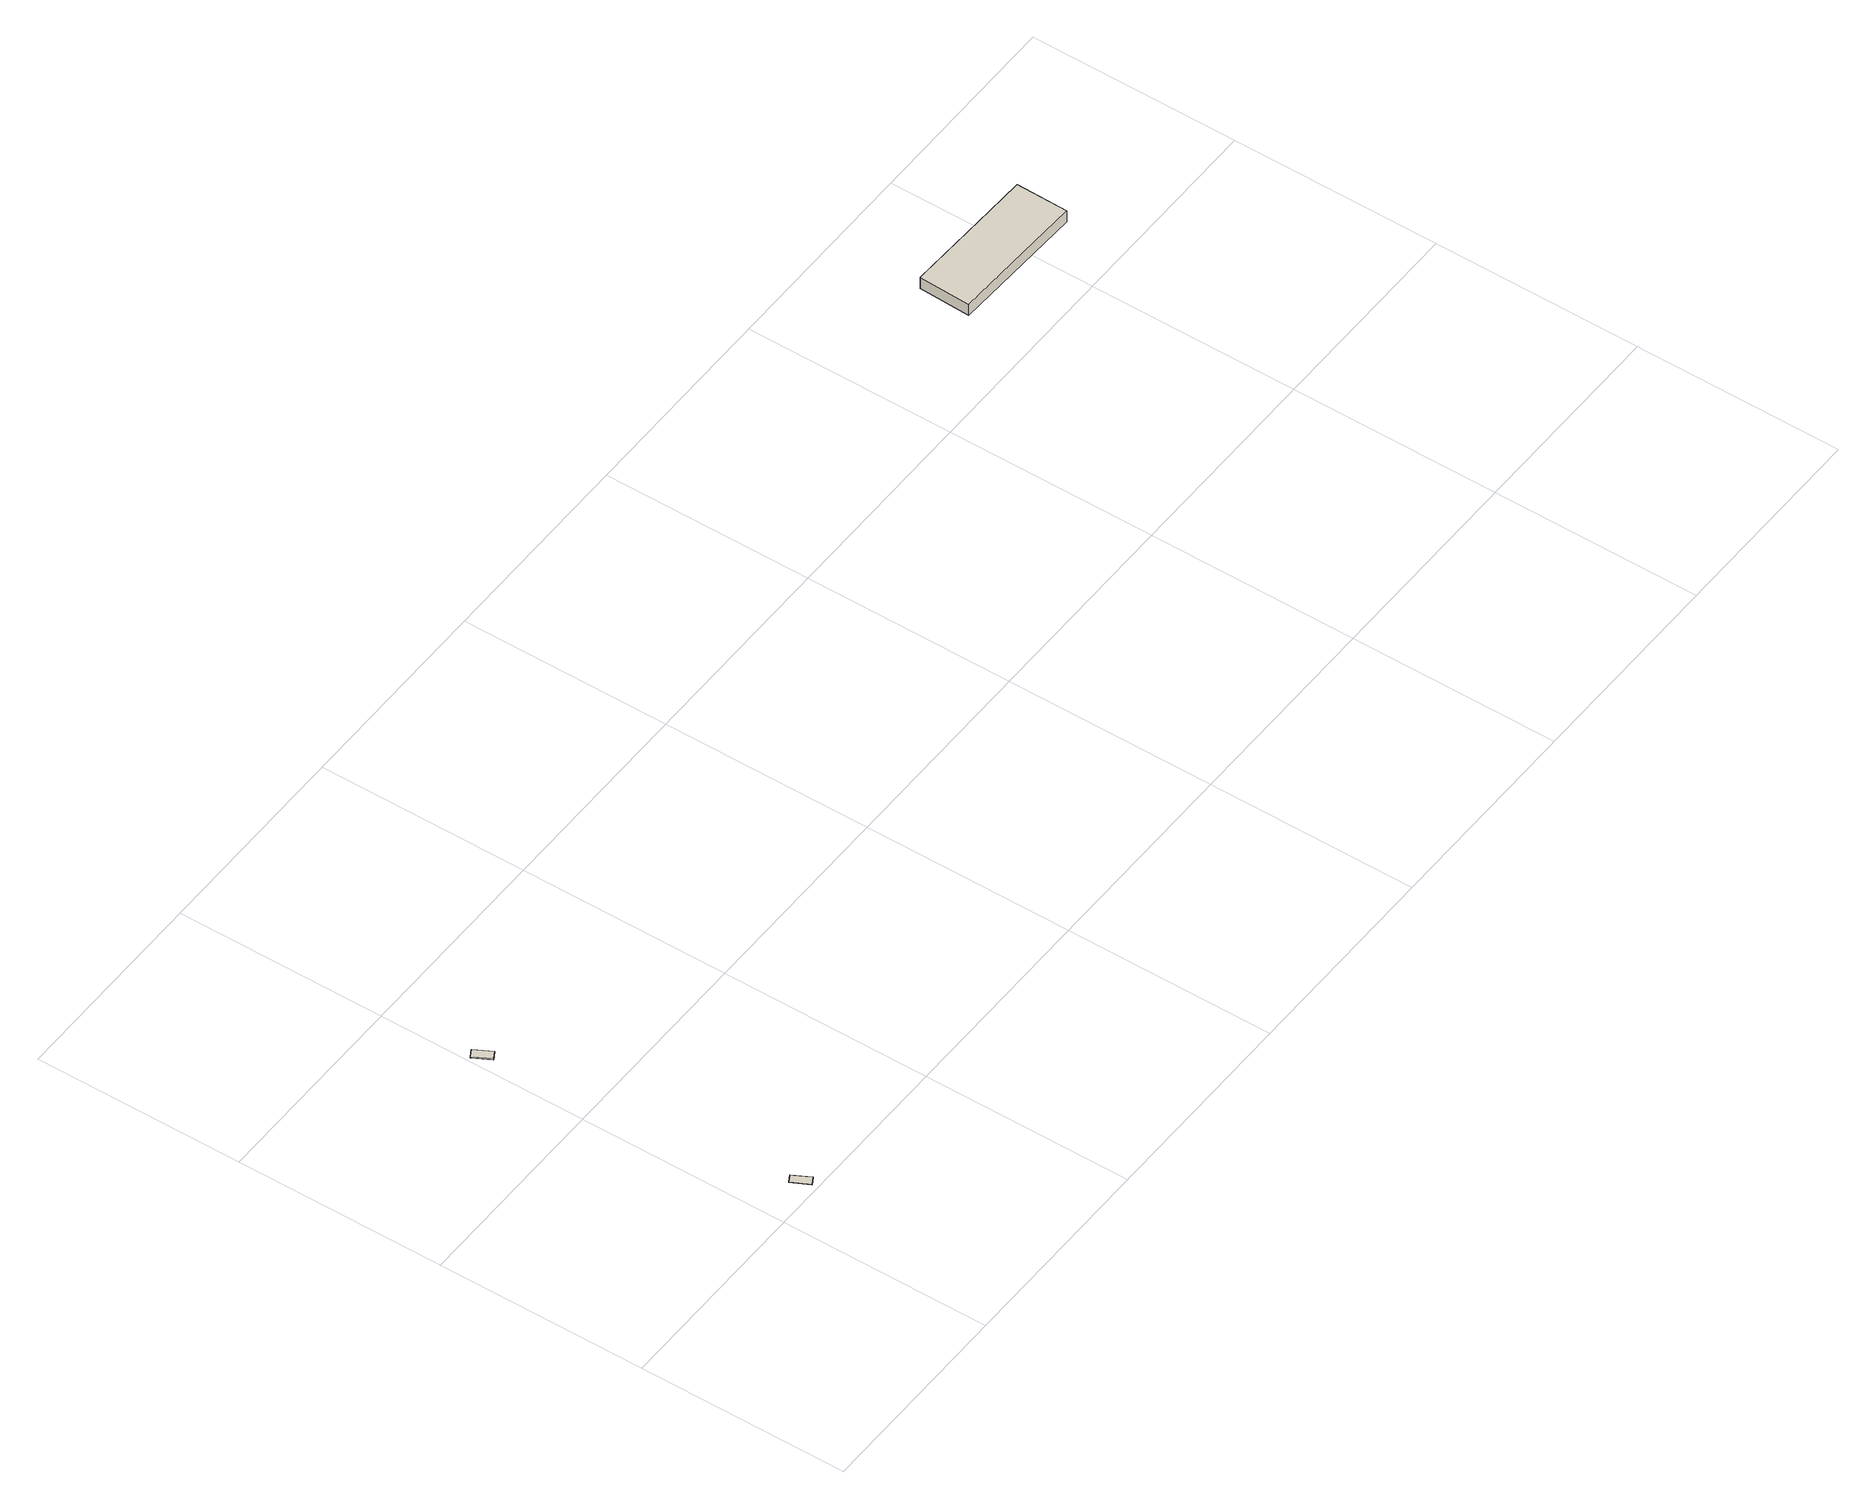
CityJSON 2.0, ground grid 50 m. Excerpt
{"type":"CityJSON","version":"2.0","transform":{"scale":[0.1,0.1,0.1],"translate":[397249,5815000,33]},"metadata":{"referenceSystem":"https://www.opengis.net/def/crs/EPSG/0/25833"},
"CityObjects":{
"building1":{"type":"Building","attributes":{"Gemeindeschluessel":"11000009","BezugspunktDach":"2200","function":"31001_3090","measuredHeight":0.249,"storeysAboveGround":1},"address":[{"country":"Germany","locality":"Berlin","thoroughfareNumber":"1 (2)","thoroughfareName":"Eichbuschallee"}],"geometry":[{"type":"Solid","lod":"1","boundaries":[[[[0,1,2,3]],[[4,5,6,7]],[[4,7,3,2]],[[5,4,2,1]],[[6,5,1,0]],[[7,6,0,3]]]]}]},
"building2":{"type":"Building","attributes":{"Gemeindeschluessel":"11000009","BezugspunktDach":"2200","function":"31001_3090","measuredHeight":0.286,"storeysAboveGround":1},"address":[{"country":"Germany","locality":"Berlin","thoroughfareNumber":"112 (1)","thoroughfareName":"Neue Krugallee"}],"geometry":[{"type":"Solid","lod":"1","boundaries":[[[[8,9,10,11]],[[12,13,14,15]],[[12,15,11,10]],[[13,12,10,9]],[[14,13,9,8]],[[15,14,8,11]]]]}]},
"building3":{"type":"Building","attributes":{"Gemeindeschluessel":"11000009","BezugspunktDach":"2200","function":"31001_3212","measuredHeight":3.27,"storeysAboveGround":1},"address":[{"country":"Germany","locality":"Berlin","thoroughfareNumber":"127","thoroughfareName":"Neue Krugallee"}],"geometry":[{"type":"Solid","lod":"1","boundaries":[[[[16,17,18,19,20]],[[21,22,23,24,25]],[[21,25,20,19]],[[22,21,19,18]],[[23,22,18,17]],[[24,23,17,16]],[[25,24,16,20]]]]}]}
},
"vertices":[
[110,7,23],[128,17,23],[105,59,23],[88,50,23],[105,59,21],[128,17,21],[110,7,21],[88,50,21],
[26,739,21],[44,749,21],[21,791,21],[3,781,21],[21,791,18],[44,749,18],[26,739,18],[3,781,18],
[2618,1146,42],[2620,1271,42],[2526,1274,42],[2295,1282,42],[2290,1158,42],[2295,1282,9],[2526,1274,9],[2620,1271,9],[2618,1146,9],[2290,1158,9]
]}
